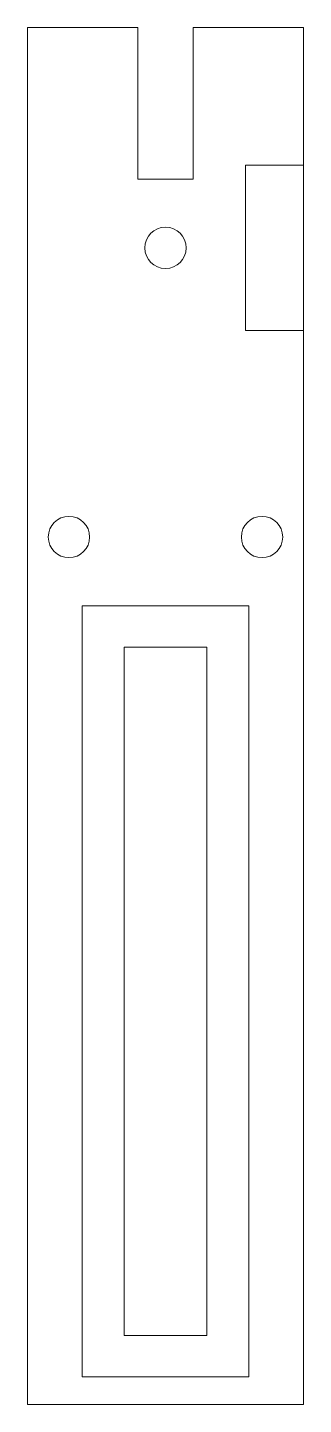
# Model space of a CAD drawing. Header units: millimetres. Extents: x 0 to 20, y 0 to 100.
import ezdxf

# ---------------------------------------------------------------- set-up
doc = ezdxf.new("R2010")
doc.units = ezdxf.units.MM
for name, color, linetype, lineweight in [('inner-cut-full', 7, 'CONTINUOUS', 0), ('pocket-4.2', 2, 'CONTINUOUS', 0), ('Rand-outer-cut-full', 7, 'CONTINUOUS', 0), ('umgedreht-pocket-4.5', 3, 'CONTINUOUS', 0)]:
    doc.layers.add(name, color=color, linetype=linetype, lineweight=lineweight)

msp = doc.modelspace()

# ---------------------------------------------------------------- linework, layer by layer
at = {"layer": 'inner-cut-full'}
for p, q in [((13, 55), (7, 55)), ((7, 55), (7, 5)), ((13, 5), (13, 55)), ((7, 5), (13, 5))]:
    msp.add_line(p, q, dxfattribs=at)
for centre in [(10, 84), (3, 63), (17, 63)]:
    msp.add_circle(centre, 1.5, dxfattribs=at)
at = {"layer": 'pocket-4.2'}
for p, q in [((16.05, 58), (3.95, 58)), ((3.95, 58), (3.95, 2)), ((16.05, 2), (16.05, 58)), ((3.95, 2), (16.05, 2))]:
    msp.add_line(p, q, dxfattribs=at)
at = {"layer": 'Rand-outer-cut-full'}
for p, q in [((0, 100), (0, 0)), ((8, 100), (0, 100)), ((8, 100), (8, 89)), ((12, 100), (20, 100)), ((12, 89), (12, 100)), ((20, 0), (20, 100)), ((8, 89), (12, 89)), ((0, 0), (20, 0))]:
    msp.add_line(p, q, dxfattribs=at)
at = {"layer": 'umgedreht-pocket-4.5'}
for p, q in [((20, 90), (15.8, 90)), ((15.8, 90), (15.8, 78)), ((20, 78), (20, 90)), ((15.8, 78), (20, 78))]:
    msp.add_line(p, q, dxfattribs=at)

doc.saveas('drawing.dxf')
